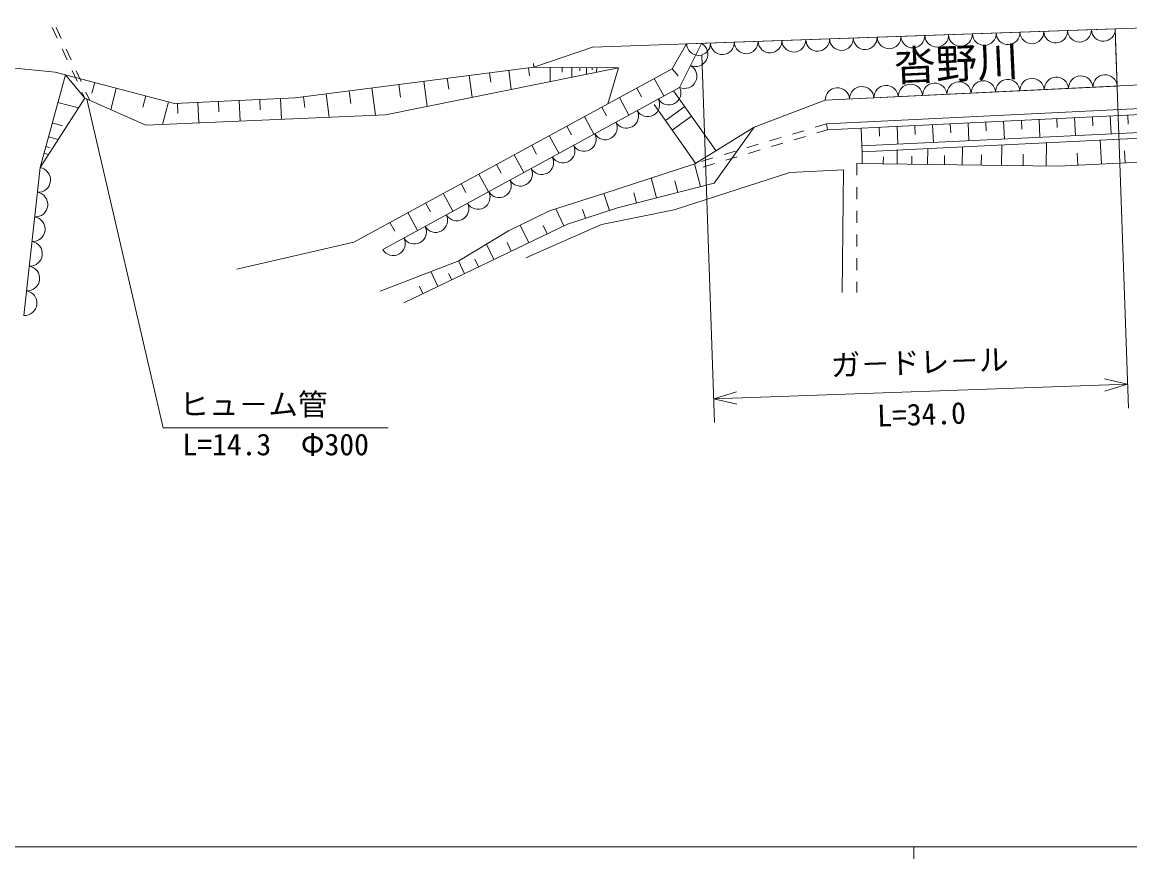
# Model space of a CAD drawing. Units: millimetres, scale not verified. Extents: x 40000 to 680000, y 20000 to 380000.
# Drawn here: x 192787 to 286232, y 204000 to 274592 of the extents above; entities that cross this region are included whole.
import ezdxf
from ezdxf.enums import TextEntityAlignment as Align

# ---------------------------------------------------------------- set-up
doc = ezdxf.new("R2010")
doc.units = ezdxf.units.MM
doc.header["$LTSCALE"] = 1000
for name, color, linetype, lineweight in [('M-BGD', 7, 'Continuous', 13), ('M-STR-HTXT', 7, 'Continuous', 13), ('M-STR-STRC', 7, 'Continuous', 13), ('M-TTL-BAND', 7, 'Continuous', 13)]:
    doc.layers.add(name, color=color, linetype=linetype, lineweight=lineweight)
doc.styles.add('@ＭＳ ゴシック', font='')
doc.styles.add('ＭＳ ゴシック', font='')
doc.styles.get('@ＭＳ ゴシック').set_extended_font_data('@MS Gothic')
doc.styles.get('ＭＳ ゴシック').set_extended_font_data('MS Gothic')

msp = doc.modelspace()

# ---------------------------------------------------------------- linework, layer by layer
at = {"layer": 'M-BGD'}
for p, q in [((240890, 272478), (335967, 275796)), ((195330, 274145), (195747, 273237)), ((195667, 274132), (196084, 273223)), ((248843, 272756), (284998, 274018)), ((284998, 274018), (285166, 269203)), ((196164, 272328), (196582, 271419)), ((196501, 272314), (196918, 271405)), ((240890, 272478), (235946, 270805)), ((247626, 270657), (248843, 272756)), ((248243, 269091), (250090, 272799)), ((195572, 270374), (184492, 271470)), ((235946, 270805), (235935, 271105)), ((338201, 271781), (260539, 268006)), ((194293, 262316), (196446, 270145)), ((205651, 267735), (195572, 270374)), ((198070, 268176), (196446, 270145)), ((196999, 270510), (197416, 269601)), ((197335, 270496), (197752, 269587)), ((235946, 270805), (215809, 268197)), ((220766, 256043), (247626, 270657)), ((243081, 270749), (223433, 266776)), ((230500, 270100), (230739, 268254)), ((232224, 270323), (232328, 269518)), ((233834, 270532), (234043, 268921)), ((235492, 270746), (235581, 270058)), ((243081, 270749), (235946, 270805)), ((237337, 270794), (237328, 269585)), ((238336, 270786), (238332, 270374)), ((239161, 270780), (239154, 269955)), ((239842, 270774), (239840, 270493)), ((240405, 270770), (240401, 270207)), ((240870, 270766), (240869, 270574)), ((241255, 270763), (241252, 270379)), ((242183, 267696), (243081, 270749)), ((247626, 270657), (248120, 270075)), ((198916, 269498), (198678, 268591)), ((224560, 269330), (224697, 268272)), ((226677, 269605), (226951, 267488)), ((228654, 269861), (228773, 268938)), ((246112, 269834), (246912, 268364)), ((285166, 269203), (260539, 268006)), ((338298, 269783), (260636, 266008)), ((338536, 269294), (260721, 265511)), ((197833, 268692), (198070, 268176)), ((198169, 268678), (198484, 267993)), ((200731, 269023), (200256, 267208)), ((203230, 268368), (202980, 267414)), ((215809, 268197), (205651, 267735)), ((216517, 268289), (216634, 267387)), ((218442, 268538), (218697, 266571)), ((220368, 268788), (220506, 267721)), ((222293, 269037), (222591, 266740)), ((223200, 255413), (248243, 269091)), ((243170, 268233), (243972, 266758)), ((244642, 269034), (245042, 268299)), ((247726, 268808), (251309, 263753)), ((198070, 268176), (194293, 262316)), ((195808, 267825), (197537, 267350)), ((203214, 265897), (198070, 268176)), ((205139, 267869), (204639, 265959)), ((205883, 267745), (205922, 266879)), ((207615, 267824), (207694, 266092)), ((209350, 267903), (209390, 267034)), ((211089, 267982), (211169, 266243)), ((212832, 268062), (212872, 267189)), ((214578, 268141), (214658, 266395)), ((241695, 267431), (242096, 266693)), ((246094, 267652), (249604, 262700)), ((248678, 267464), (247047, 266308)), ((260539, 268006), (254533, 265744)), ((338395, 267785), (263636, 264151)), ((338619, 267296), (263660, 263652)), ((223433, 266776), (203214, 265897)), ((240218, 266627), (241023, 265148)), ((249257, 266649), (247625, 265492)), ((278576, 266379), (278649, 264881)), ((280074, 266452), (280111, 265703)), ((281572, 266525), (281645, 265027)), ((283071, 266598), (283107, 265849)), ((284569, 266671), (284642, 265172)), ((286067, 266744), (286103, 265994)), ((195332, 266096), (196197, 265858)), ((238739, 265822), (239141, 265082)), ((254533, 265744), (249521, 262648)), ((251171, 261021), (254533, 265744)), ((258720, 265433), (257763, 265146)), ((260636, 266008), (259678, 265721)), ((260721, 265511), (259822, 265242)), ((260636, 266008), (260721, 265511)), ((263563, 265650), (263636, 264151)), ((265077, 265723), (265113, 264974)), ((266590, 265797), (266663, 264298)), ((268088, 265870), (268125, 265120)), ((269587, 265942), (269659, 264444)), ((271085, 266015), (271121, 265266)), ((272583, 266088), (272656, 264590)), ((274081, 266161), (274118, 265412)), ((275579, 266234), (275652, 264735)), ((277078, 266307), (277114, 265557)), ((195006, 264910), (195820, 264686)), ((237257, 265016), (238065, 263532)), ((256805, 264859), (255847, 264572)), ((258864, 264954), (257906, 264667)), ((335447, 265139), (280170, 262452)), ((283837, 262630), (283740, 264628)), ((194629, 263537), (195012, 263432)), ((194782, 264096), (195083, 264013)), ((235773, 264209), (236177, 263467)), ((252973, 263710), (252015, 263423)), ((254889, 264285), (253931, 263997)), ((255033, 263806), (254075, 263518)), ((256948, 264380), (255990, 264093)), ((263636, 264151), (263660, 263652)), ((263647, 262665), (263660, 263652)), ((266600, 262627), (266615, 263796)), ((269172, 262594), (269189, 263921)), ((272093, 262556), (272112, 264063)), ((275409, 262513), (275431, 264224)), ((279175, 262465), (279200, 264407)), ((281839, 262533), (281791, 263532)), ((285835, 262727), (285786, 263726)), ((232798, 262590), (233203, 261845)), ((234287, 263400), (235097, 261911)), ((249521, 262648), (241855, 260142)), ((250011, 260725), (249519, 262648)), ((251058, 263136), (250100, 262848)), ((251201, 262657), (250243, 262369)), ((253117, 263231), (252159, 262944)), ((263202, 262670), (263201, 261670)), ((263202, 262670), (280170, 262452)), ((265431, 262642), (265438, 263226)), ((267845, 262611), (267854, 263274)), ((270586, 262575), (270596, 263329)), ((273699, 262535), (273710, 263391)), ((277232, 262490), (277245, 263461)), ((192920, 249848), (194293, 262316)), ((231307, 261778), (232119, 260285)), ((257561, 261909), (247798, 258758)), ((262087, 262131), (257561, 261909)), ((261954, 251791), (262087, 262131)), ((229813, 260966), (230220, 260219)), ((243006, 258936), (251171, 261021)), ((246292, 259775), (245863, 261453)), ((248088, 260234), (247842, 261195)), ((228317, 260152), (229133, 258654)), ((241855, 260142), (237285, 258668)), ((242329, 258715), (241863, 260145)), ((244614, 259347), (244400, 260185)), ((263200, 260670), (263199, 259670)), ((226819, 259337), (227227, 258588)), ((238790, 257560), (243006, 258936)), ((225318, 258520), (226136, 257017)), ((237285, 258668), (233820, 256972)), ((238493, 257417), (237808, 258837)), ((240304, 258054), (240069, 258776)), ((247798, 258758), (241674, 257516)), ((263198, 258670), (263197, 257670)), ((223815, 257702), (224224, 256951)), ((224989, 250904), (238790, 257560)), ((235520, 255983), (234809, 257457)), ((241674, 257516), (235284, 254720)), ((237073, 256732), (236731, 257442)), ((210887, 253743), (220766, 256043)), ((233820, 256972), (229619, 254466)), ((263196, 256670), (263195, 255670)), ((232581, 254566), (231957, 255861)), ((234047, 255272), (233691, 256009)), ((229619, 254466), (222984, 251886)), ((230105, 253371), (229584, 254453)), ((231286, 253941), (230974, 254588)), ((263194, 254670), (263193, 253670)), ((227858, 252287), (227251, 253545)), ((229024, 252850), (228763, 253390)), ((226599, 251680), (226296, 252309)), ((263192, 252670), (263191, 251775))]:
    msp.add_line(p, q, dxfattribs=at)
for centre, radius, start, end in [((277968, 273777), 1005, 182.27867, 1.71824), ((279977, 273847), 1005, 182.27867, 1.71824), ((281985, 273917), 1005, 182.27867, 1.71824), ((283994, 273987), 1005, 182.27867, 1.71824), ((251856, 272866), 1005, 182.27867, 1.71824), ((253865, 272936), 1005, 182.27867, 1.71824), ((255873, 273006), 1005, 182.27867, 1.71824), ((257882, 273076), 1005, 182.27867, 1.71824), ((259891, 273146), 1005, 182.27867, 1.71824), ((261899, 273216), 1005, 182.27867, 1.71824), ((263908, 273287), 1005, 182.27867, 1.71824), ((265916, 273357), 1005, 182.27867, 1.71824), ((267925, 273427), 1005, 182.27867, 1.71824), ((269934, 273497), 1005, 182.27867, 1.71824), ((271942, 273567), 1005, 182.27867, 1.71824), ((273951, 273637), 1005, 182.27867, 1.71824), ((275960, 273707), 1005, 182.27867, 1.71824), ((249848, 272796), 1005, 182.27867, 1.71824), ((249596, 271888), 1036, 245.50449, 61.53599), ((248672, 270034), 1036, 245.50449, 61.53599), ((284142, 269125), 1028, 4.30816, 181.25788), ((263619, 268128), 1028, 4.30816, 181.25788), ((265671, 268228), 1028, 4.30816, 181.25788), ((267723, 268327), 1028, 4.30816, 181.25788), ((269776, 268427), 1028, 4.30816, 181.25788), ((271828, 268527), 1028, 4.30816, 181.25788), ((273880, 268627), 1028, 4.30816, 181.25788), ((275932, 268726), 1028, 4.30816, 181.25788), ((277985, 268826), 1028, 4.30816, 181.25788), ((280037, 268926), 1028, 4.30816, 181.25788), ((282089, 269026), 1028, 4.30816, 181.25788), ((247339, 268619), 1019, 209.71453, 27.56814), ((261566, 268028), 1028, 4.30816, 181.25788), ((245550, 267642), 1019, 209.71453, 27.56814), ((243761, 266665), 1019, 209.71453, 27.56814), ((241973, 265688), 1019, 209.71453, 27.56814), ((240184, 264711), 1019, 209.71453, 27.56814), ((238395, 263734), 1019, 209.71453, 27.56814), ((236606, 262757), 1019, 209.71453, 27.56814), ((194134, 261282), 1046, 266.19561, 81.23629), ((234817, 261780), 1019, 209.71453, 27.56814), ((233029, 260803), 1019, 209.71453, 27.56814), ((193905, 259204), 1046, 266.19561, 81.23629), ((231240, 259826), 1019, 209.71453, 27.56814), ((229451, 258849), 1019, 209.71453, 27.56814), ((193676, 257126), 1046, 266.19561, 81.23629), ((227662, 257872), 1019, 209.71453, 27.56814), ((225874, 256895), 1019, 209.71453, 27.56814), ((193447, 255048), 1046, 266.19561, 81.23629), ((224085, 255918), 1019, 209.71453, 27.56814), ((193218, 252970), 1046, 266.19561, 81.23629), ((192989, 250892), 1046, 266.19561, 81.23629)]:
    msp.add_arc(centre, radius, start, end, dxfattribs=at)
at = {"layer": 'M-STR-HTXT'}
for q in [(198247, 268098), (223675, 240379)]:
    msp.add_line((204675, 240379), q, dxfattribs=at)
at = {"layer": 'M-STR-STRC'}
for p, q in [((285033, 273018), (286114, 242037)), ((250125, 271800), (251206, 240819)), ((286045, 244036), (251136, 242818)), ((286045, 244036), (284096, 244486)), ((284132, 243451), (286045, 244036)), ((253049, 243402), (251136, 242818)), ((251136, 242818), (253085, 242368))]:
    msp.add_line(p, q, dxfattribs=at)
at = {"layer": 'M-TTL-BAND'}
for p, q in [((40000, 205000), (579000, 205000)), ((268000, 205000), (268000, 204000))]:
    msp.add_line(p, q, dxfattribs=at)

# ---------------------------------------------------------------- texts
at = {"layer": 'M-BGD', "style": 'ＭＳ ゴシック'}
msp.add_text('沓野川', height=2566, rotation=2.668, dxfattribs=at).set_placement((271694, 269061), align=Align.BOTTOM_CENTER)
at = {"layer": 'M-STR-HTXT', "style": 'ＭＳ ゴシック'}
msp.add_text('ヒュ－ム管', height=1833, dxfattribs=at).set_placement((206050, 240879), align=Align.BOTTOM_LEFT)
msp.add_text('L=14.3\u3000Φ300', height=1833, dxfattribs=at).set_placement((214175, 239879), align=Align.TOP_CENTER)
at = {"layer": 'M-STR-STRC', "style": 'ＭＳ ゴシック'}
msp.add_text('ガ－ドレ－ル', height=1833, rotation=1.998, dxfattribs=at).set_placement((268556, 244426), align=Align.BOTTOM_CENTER)
at = {"layer": 'M-STR-STRC', "style": '@ＭＳ ゴシック'}
msp.add_text('L=34.0', height=1833, rotation=1.998, dxfattribs=at).set_placement((268625, 242427), align=Align.TOP_CENTER)

doc.saveas('drawing.dxf')
